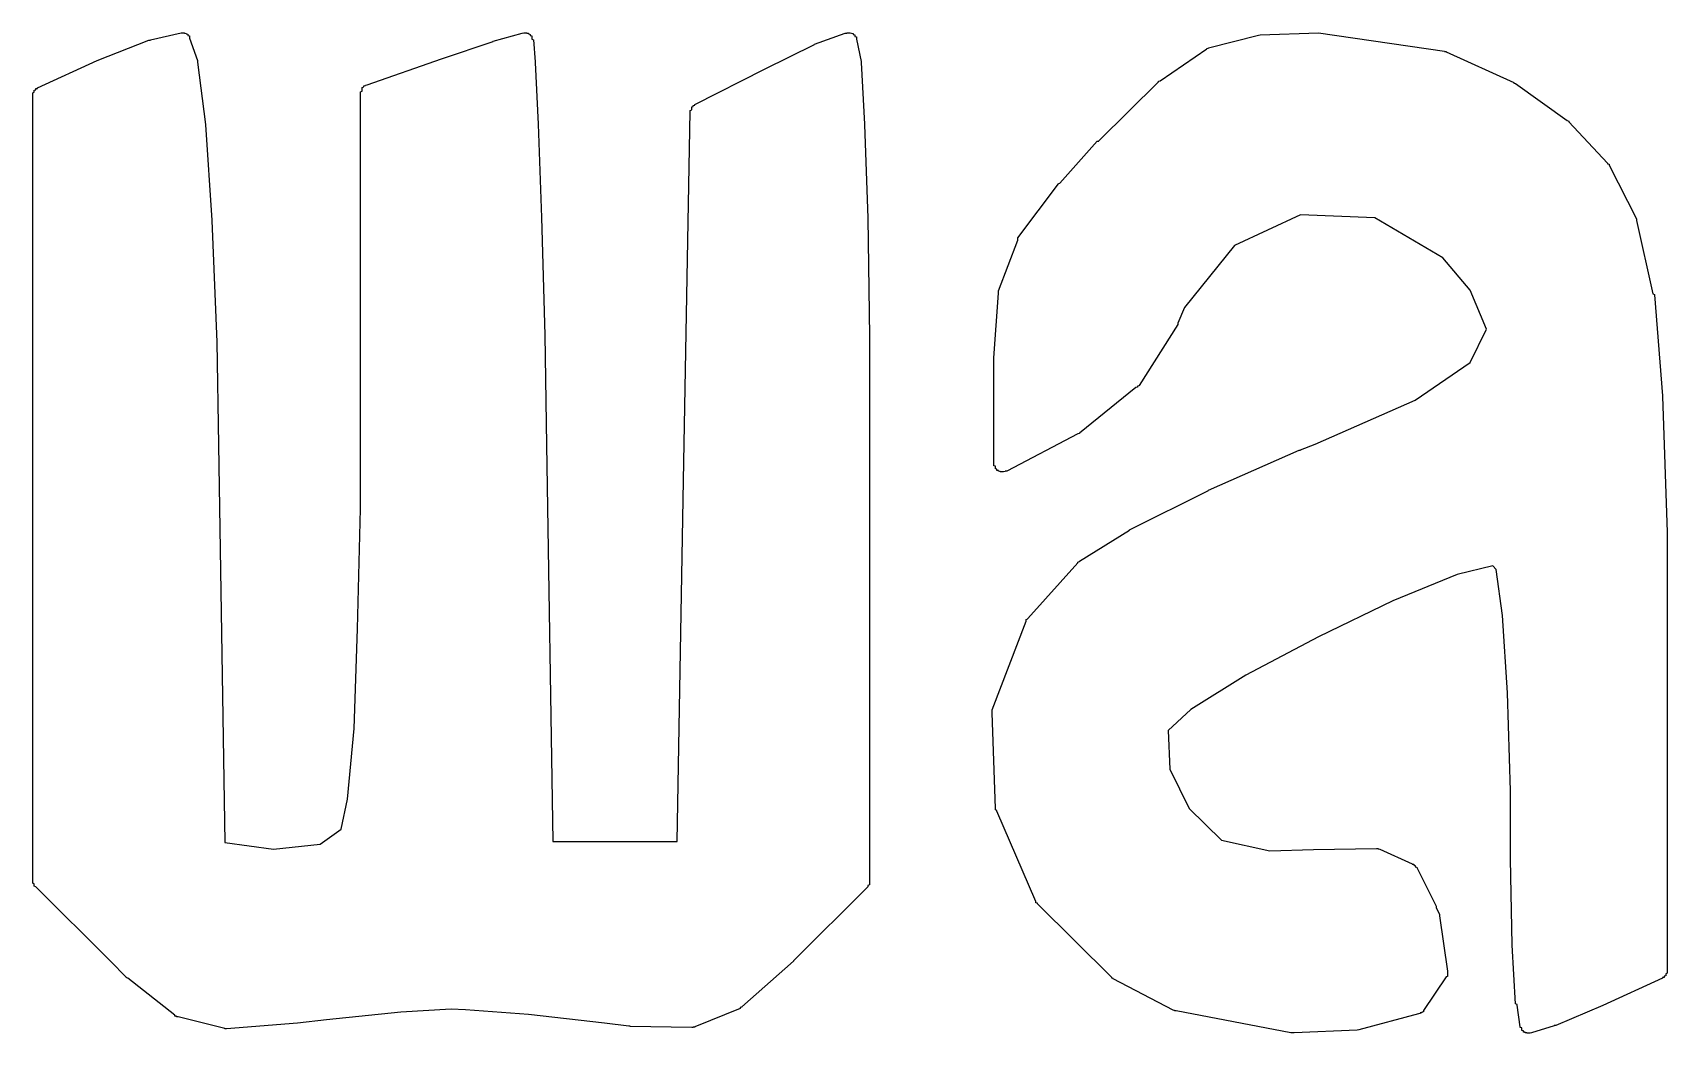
# Model space of a CAD drawing. Extents: x 122.7 to 185.3, y -119.4 to -70.3.
# Drawn here: x 166.118 to 167.13, y -98.064 to -97.444 of the extents above; entities that cross this region are included whole.
import ezdxf

# ---------------------------------------------------------------- set-up
doc = ezdxf.new("R2010")
doc.units = 0
doc.layers.add('BLACK', color=7, linetype='CONTINUOUS')

msp = doc.modelspace()

# ---------------------------------------------------------------- linework, layer by layer
at = {"layer": 'BLACK', "linetype": 'CONTINUOUS'}
for p, q in [((166.191, -97.4484), (166.21, -97.444)), ((166.21, -97.444), (166.21, -97.4439)), ((166.21, -97.4439), (166.211, -97.4439)), ((166.21, -97.444), (166.21, -97.444)), ((166.21, -97.444), (166.21, -97.444)), ((166.21, -97.444), (166.21, -97.444)), ((166.211, -97.4439), (166.211, -97.4439)), ((166.211, -97.4439), (166.211, -97.4439)), ((166.211, -97.4439), (166.211, -97.444)), ((166.211, -97.444), (166.212, -97.444)), ((166.212, -97.444), (166.212, -97.444)), ((166.212, -97.444), (166.212, -97.4441)), ((166.212, -97.4441), (166.212, -97.4442)), ((166.212, -97.4442), (166.212, -97.4443)), ((166.212, -97.4443), (166.213, -97.4444)), ((166.213, -97.4444), (166.213, -97.4444)), ((166.213, -97.4444), (166.213, -97.4446)), ((166.213, -97.4446), (166.213, -97.4447)), ((166.213, -97.4447), (166.214, -97.4448)), ((166.214, -97.4448), (166.214, -97.4449)), ((166.214, -97.4449), (166.214, -97.4451)), ((166.214, -97.4451), (166.214, -97.4453)), ((166.214, -97.4453), (166.214, -97.4454)), ((166.214, -97.4454), (166.214, -97.4456)), ((166.403, -97.4492), (166.421, -97.4442)), ((166.421, -97.4441), (166.422, -97.444)), ((166.421, -97.4442), (166.421, -97.4441)), ((166.421, -97.4441), (166.421, -97.4441)), ((166.422, -97.444), (166.422, -97.4439)), ((166.422, -97.4439), (166.422, -97.4439)), ((166.422, -97.4439), (166.423, -97.4439)), ((166.423, -97.4439), (166.423, -97.4439)), ((166.423, -97.4439), (166.423, -97.4439)), ((166.423, -97.4439), (166.423, -97.4439)), ((166.423, -97.4439), (166.424, -97.444)), ((166.424, -97.444), (166.424, -97.4441)), ((166.424, -97.4441), (166.424, -97.4441)), ((166.424, -97.4441), (166.424, -97.4442)), ((166.424, -97.4442), (166.425, -97.4443)), ((166.425, -97.4443), (166.425, -97.4444)), ((166.425, -97.4444), (166.425, -97.4445)), ((166.425, -97.4445), (166.425, -97.4445)), ((166.425, -97.4445), (166.425, -97.4447)), ((166.425, -97.4447), (166.426, -97.445)), ((166.426, -97.445), (166.426, -97.445)), ((166.426, -97.445), (166.426, -97.4451)), ((166.426, -97.4451), (166.426, -97.4453)), ((166.426, -97.4453), (166.426, -97.4456)), ((166.602, -97.4511), (166.621, -97.4443)), ((166.621, -97.4442), (166.621, -97.4441)), ((166.621, -97.4441), (166.622, -97.4441)), ((166.621, -97.4443), (166.621, -97.4442)), ((166.621, -97.4442), (166.621, -97.4442)), ((166.622, -97.444), (166.623, -97.4439)), ((166.622, -97.4441), (166.622, -97.444)), ((166.622, -97.444), (166.622, -97.444)), ((166.622, -97.444), (166.622, -97.444)), ((166.623, -97.4439), (166.623, -97.4439)), ((166.623, -97.4439), (166.623, -97.4439)), ((166.623, -97.4439), (166.623, -97.4439)), ((166.623, -97.4439), (166.624, -97.444)), ((166.624, -97.444), (166.624, -97.444)), ((166.624, -97.444), (166.624, -97.444)), ((166.624, -97.444), (166.624, -97.444)), ((166.624, -97.444), (166.625, -97.4441)), ((166.625, -97.4441), (166.625, -97.4442)), ((166.625, -97.4442), (166.625, -97.4443)), ((166.625, -97.4443), (166.625, -97.4443)), ((166.625, -97.4443), (166.626, -97.4445)), ((166.626, -97.4445), (166.626, -97.4446)), ((166.626, -97.4446), (166.626, -97.4447)), ((166.626, -97.4447), (166.626, -97.4448)), ((166.626, -97.4448), (166.626, -97.445)), ((166.626, -97.445), (166.627, -97.4452)), ((166.627, -97.4452), (166.627, -97.4453)), ((166.627, -97.4453), (166.627, -97.4454)), ((166.627, -97.4454), (166.627, -97.4457)), ((166.846, -97.4533), (166.877, -97.4454)), ((166.877, -97.4454), (166.878, -97.4453)), ((166.877, -97.4454), (166.877, -97.4454)), ((166.877, -97.4454), (166.877, -97.4454)), ((166.878, -97.4452), (166.914, -97.4439)), ((166.878, -97.4453), (166.878, -97.4452)), ((166.878, -97.4452), (166.878, -97.4452)), ((166.914, -97.4439), (166.914, -97.4439)), ((166.914, -97.4439), (166.914, -97.4439)), ((166.914, -97.4439), (166.914, -97.444)), ((166.914, -97.444), (166.992, -97.4554)), ((166.158, -97.4611), (166.19, -97.4486)), ((166.19, -97.4486), (166.191, -97.4485)), ((166.19, -97.4486), (166.19, -97.4486)), ((166.191, -97.4485), (166.191, -97.4484)), ((166.214, -97.4456), (166.215, -97.4458)), ((166.215, -97.4458), (166.215, -97.446)), ((166.215, -97.446), (166.215, -97.4462)), ((166.215, -97.4462), (166.215, -97.4464)), ((166.215, -97.4464), (166.215, -97.4466)), ((166.215, -97.4466), (166.215, -97.4469)), ((166.215, -97.4469), (166.215, -97.4471)), ((166.215, -97.4471), (166.215, -97.4473)), ((166.215, -97.4473), (166.22, -97.4611)), ((166.371, -97.4601), (166.403, -97.4493)), ((166.403, -97.4493), (166.403, -97.4492)), ((166.403, -97.4492), (166.403, -97.4492)), ((166.403, -97.4493), (166.403, -97.4493)), ((166.426, -97.4456), (166.426, -97.4457)), ((166.426, -97.4457), (166.427, -97.4458)), ((166.427, -97.4458), (166.427, -97.4461)), ((166.427, -97.4461), (166.427, -97.4464)), ((166.427, -97.4464), (166.427, -97.4465)), ((166.427, -97.4465), (166.427, -97.4466)), ((166.427, -97.4466), (166.427, -97.447)), ((166.427, -97.447), (166.427, -97.4473)), ((166.427, -97.4473), (166.427, -97.4474)), ((166.427, -97.4474), (166.427, -97.4475)), ((166.427, -97.4475), (166.427, -97.4479)), ((166.427, -97.4479), (166.428, -97.4483)), ((166.428, -97.4483), (166.429, -97.462)), ((166.571, -97.4664), (166.602, -97.4513)), ((166.602, -97.4512), (166.602, -97.4511)), ((166.602, -97.4513), (166.602, -97.4512)), ((166.602, -97.4513), (166.602, -97.4513)), ((166.627, -97.4457), (166.627, -97.4459)), ((166.627, -97.4459), (166.627, -97.4461)), ((166.627, -97.4461), (166.627, -97.4462)), ((166.627, -97.4462), (166.628, -97.4465)), ((166.628, -97.4465), (166.628, -97.4467)), ((166.628, -97.4467), (166.628, -97.4469)), ((166.628, -97.4469), (166.628, -97.4471)), ((166.628, -97.4471), (166.628, -97.4474)), ((166.628, -97.4474), (166.628, -97.4476)), ((166.628, -97.4476), (166.628, -97.4478)), ((166.628, -97.4478), (166.628, -97.448)), ((166.628, -97.448), (166.631, -97.4617)), ((166.816, -97.4737), (166.845, -97.454)), ((166.845, -97.4536), (166.846, -97.4535)), ((166.845, -97.4538), (166.845, -97.4536)), ((166.845, -97.4536), (166.845, -97.4536)), ((166.845, -97.4539), (166.845, -97.4538)), ((166.845, -97.454), (166.845, -97.4539)), ((166.846, -97.4534), (166.846, -97.4533)), ((166.846, -97.4535), (166.846, -97.4534)), ((166.992, -97.4554), (166.992, -97.4554)), ((166.992, -97.4554), (166.992, -97.4554)), ((166.992, -97.4554), (166.992, -97.4555)), ((166.992, -97.4555), (166.992, -97.4556)), ((166.992, -97.4556), (166.993, -97.4556)), ((166.993, -97.4556), (166.993, -97.4557)), ((166.121, -97.4781), (166.158, -97.4612)), ((166.158, -97.4612), (166.158, -97.4611)), ((166.158, -97.4611), (166.158, -97.4611)), ((166.158, -97.4612), (166.158, -97.4612)), ((166.22, -97.4611), (166.22, -97.4611)), ((166.22, -97.4611), (166.22, -97.4612)), ((166.22, -97.4612), (166.22, -97.4612)), ((166.22, -97.4612), (166.22, -97.4616)), ((166.22, -97.4616), (166.22, -97.4621)), ((166.22, -97.4621), (166.22, -97.4621)), ((166.22, -97.4621), (166.22, -97.4621)), ((166.22, -97.4621), (166.225, -97.5007)), ((166.325, -97.4761), (166.371, -97.4601)), ((166.371, -97.4601), (166.371, -97.4601)), ((166.371, -97.4601), (166.371, -97.4601)), ((166.429, -97.462), (166.429, -97.4621)), ((166.429, -97.4621), (166.429, -97.4622)), ((166.429, -97.4622), (166.429, -97.4624)), ((166.429, -97.4624), (166.431, -97.5005)), ((166.631, -97.4617), (166.631, -97.4618)), ((166.631, -97.4618), (166.631, -97.4621)), ((166.631, -97.4621), (166.631, -97.4624)), ((166.631, -97.4624), (166.633, -97.5006)), ((166.993, -97.4557), (166.993, -97.4558)), ((166.993, -97.4558), (167.035, -97.4748)), ((166.528, -97.4884), (166.571, -97.4664)), ((166.571, -97.4664), (166.571, -97.4664)), ((166.571, -97.4664), (166.571, -97.4664)), ((166.571, -97.4664), (166.571, -97.4664)), ((166.778, -97.5109), (166.815, -97.4743)), ((166.815, -97.4739), (166.816, -97.4737)), ((166.815, -97.4742), (166.815, -97.4739)), ((166.815, -97.4743), (166.815, -97.4742)), ((167.035, -97.4748), (167.035, -97.4748)), ((167.035, -97.4748), (167.035, -97.4751)), ((167.035, -97.4751), (167.036, -97.4753)), ((167.036, -97.4753), (167.068, -97.4983)), ((166.118, -97.4812), (166.119, -97.4808)), ((166.118, -97.4816), (166.118, -97.4812)), ((166.118, -97.4817), (166.118, -97.4816)), ((166.118, -97.4818), (166.118, -97.4817)), ((166.118, -97.4821), (166.118, -97.4818)), ((166.118, -97.4825), (166.118, -97.4821)), ((166.118, -97.9692), (166.118, -97.4825)), ((166.119, -97.4795), (166.12, -97.4792)), ((166.119, -97.4798), (166.119, -97.4795)), ((166.119, -97.4799), (166.119, -97.4798)), ((166.119, -97.48), (166.119, -97.4799)), ((166.119, -97.4803), (166.119, -97.48)), ((166.119, -97.4806), (166.119, -97.4803)), ((166.119, -97.4807), (166.119, -97.4806)), ((166.119, -97.4808), (166.119, -97.4807)), ((166.12, -97.4785), (166.121, -97.4784)), ((166.12, -97.4788), (166.12, -97.4785)), ((166.12, -97.4785), (166.12, -97.4785)), ((166.12, -97.479), (166.12, -97.4788)), ((166.12, -97.4791), (166.12, -97.479)), ((166.12, -97.4792), (166.12, -97.4791)), ((166.121, -97.4782), (166.121, -97.4781)), ((166.121, -97.4784), (166.121, -97.4782)), ((166.321, -97.4805), (166.322, -97.4801)), ((166.321, -97.4806), (166.321, -97.4805)), ((166.321, -97.4807), (166.321, -97.4806)), ((166.321, -97.4808), (166.321, -97.4807)), ((166.321, -97.7006), (166.321, -97.4808)), ((166.322, -97.4778), (166.323, -97.4775)), ((166.322, -97.4779), (166.322, -97.4778)), ((166.322, -97.478), (166.322, -97.4779)), ((166.322, -97.4783), (166.322, -97.478)), ((166.322, -97.4786), (166.322, -97.4783)), ((166.322, -97.4787), (166.322, -97.4786)), ((166.322, -97.4788), (166.322, -97.4787)), ((166.322, -97.4792), (166.322, -97.4788)), ((166.322, -97.4795), (166.322, -97.4792)), ((166.322, -97.4796), (166.322, -97.4795)), ((166.322, -97.4797), (166.322, -97.4796)), ((166.322, -97.4801), (166.322, -97.4797)), ((166.323, -97.4768), (166.324, -97.4766)), ((166.323, -97.477), (166.323, -97.4768)), ((166.323, -97.4771), (166.323, -97.477)), ((166.323, -97.4772), (166.323, -97.4771)), ((166.323, -97.4775), (166.323, -97.4772)), ((166.324, -97.4763), (166.325, -97.4761)), ((166.324, -97.4765), (166.324, -97.4763)), ((166.324, -97.4766), (166.324, -97.4765)), ((166.324, -97.4765), (166.324, -97.4765)), ((166.325, -97.4761), (166.325, -97.4761)), ((166.325, -97.4761), (166.325, -97.4761)), ((166.521, -97.7211), (166.525, -97.4927)), ((166.525, -97.492), (166.526, -97.4917)), ((166.525, -97.4922), (166.525, -97.492)), ((166.525, -97.4924), (166.525, -97.4922)), ((166.525, -97.4927), (166.525, -97.4924)), ((166.525, -97.4927), (166.525, -97.4927)), ((166.526, -97.4898), (166.527, -97.4896)), ((166.526, -97.4899), (166.526, -97.4898)), ((166.526, -97.4902), (166.526, -97.4899)), ((166.526, -97.4904), (166.526, -97.4902)), ((166.526, -97.4906), (166.526, -97.4904)), ((166.526, -97.4908), (166.526, -97.4906)), ((166.526, -97.491), (166.526, -97.4908)), ((166.526, -97.4913), (166.526, -97.491)), ((166.526, -97.4915), (166.526, -97.4913)), ((166.526, -97.4917), (166.526, -97.4915)), ((166.527, -97.4889), (166.528, -97.4888)), ((166.527, -97.4891), (166.527, -97.4889)), ((166.527, -97.4892), (166.527, -97.4891)), ((166.527, -97.4894), (166.527, -97.4892)), ((166.527, -97.4896), (166.527, -97.4894)), ((166.528, -97.4885), (166.528, -97.4884)), ((166.528, -97.4886), (166.528, -97.4885)), ((166.528, -97.4888), (166.528, -97.4886)), ((166.225, -97.5007), (166.225, -97.5008)), ((166.225, -97.5008), (166.225, -97.5009)), ((166.225, -97.5009), (166.225, -97.501)), ((166.225, -97.501), (166.229, -97.56)), ((166.431, -97.5005), (166.431, -97.5005)), ((166.431, -97.5005), (166.431, -97.5006)), ((166.431, -97.5006), (166.431, -97.5006)), ((166.431, -97.5006), (166.433, -97.5583)), ((166.633, -97.5006), (166.633, -97.5006)), ((166.633, -97.5006), (166.633, -97.5007)), ((166.633, -97.5007), (166.633, -97.5007)), ((166.633, -97.5007), (166.635, -97.5587)), ((167.068, -97.4983), (167.068, -97.4983)), ((167.068, -97.4983), (167.069, -97.4987)), ((167.069, -97.4987), (167.069, -97.499)), ((167.069, -97.499), (167.069, -97.499)), ((167.069, -97.499), (167.093, -97.5247)), ((166.754, -97.537), (166.777, -97.5111)), ((166.777, -97.5111), (166.778, -97.511)), ((166.778, -97.511), (166.778, -97.5109)), ((166.778, -97.511), (166.778, -97.511)), ((167.093, -97.5247), (167.093, -97.5248)), ((167.093, -97.5248), (167.093, -97.5249)), ((167.093, -97.5249), (167.093, -97.5251)), ((167.093, -97.5251), (167.094, -97.5253)), ((167.094, -97.5253), (167.094, -97.5256)), ((167.094, -97.5256), (167.094, -97.5257)), ((167.094, -97.5257), (167.094, -97.5259)), ((167.094, -97.5259), (167.111, -97.5591)), ((166.728, -97.571), (166.753, -97.5374)), ((166.753, -97.5372), (166.754, -97.537)), ((166.753, -97.5373), (166.753, -97.5372)), ((166.753, -97.5374), (166.753, -97.5373)), ((166.903, -97.5567), (166.862, -97.5757)), ((166.949, -97.5585), (166.903, -97.5567)), ((166.229, -97.56), (166.229, -97.5601)), ((166.229, -97.5601), (166.229, -97.5601)), ((166.229, -97.5601), (166.229, -97.5602)), ((166.229, -97.5602), (166.232, -97.6355)), ((166.433, -97.5583), (166.433, -97.5584)), ((166.433, -97.5584), (166.433, -97.5584)), ((166.433, -97.5584), (166.435, -97.6311)), ((166.635, -97.5587), (166.635, -97.5588)), ((166.635, -97.5588), (166.635, -97.5588)), ((166.635, -97.5588), (166.636, -97.6321)), ((166.991, -97.5834), (166.949, -97.5585)), ((167.111, -97.5591), (167.111, -97.5592)), ((167.111, -97.5592), (167.111, -97.5593)), ((167.111, -97.5593), (167.111, -97.5593)), ((167.111, -97.5593), (167.111, -97.5597)), ((167.111, -97.5597), (167.111, -97.5601)), ((167.111, -97.5601), (167.111, -97.5602)), ((167.111, -97.5602), (167.111, -97.5602)), ((167.111, -97.5602), (167.121, -97.6057)), ((166.716, -97.6038), (166.728, -97.5723)), ((166.728, -97.5712), (166.728, -97.571)), ((166.728, -97.5714), (166.728, -97.5712)), ((166.728, -97.5716), (166.728, -97.5714)), ((166.728, -97.5719), (166.728, -97.5716)), ((166.728, -97.572), (166.728, -97.5719)), ((166.728, -97.5722), (166.728, -97.572)), ((166.728, -97.5723), (166.728, -97.5722)), ((166.862, -97.5757), (166.831, -97.6141)), ((167.008, -97.6033), (166.991, -97.5834)), ((166.713, -97.6452), (166.716, -97.6052)), ((166.716, -97.604), (166.716, -97.6038)), ((166.716, -97.6041), (166.716, -97.604)), ((166.716, -97.6045), (166.716, -97.6041)), ((166.716, -97.6048), (166.716, -97.6045)), ((166.716, -97.6049), (166.716, -97.6048)), ((166.716, -97.6051), (166.716, -97.6049)), ((166.716, -97.6052), (166.716, -97.6051)), ((167.018, -97.6274), (167.008, -97.6033)), ((167.121, -97.6057), (167.121, -97.6057)), ((167.121, -97.6057), (167.122, -97.6061)), ((167.122, -97.6061), (167.122, -97.6063)), ((167.122, -97.6063), (167.127, -97.6688)), ((166.831, -97.6141), (166.827, -97.6237)), ((166.827, -97.6245), (166.803, -97.6624)), ((166.827, -97.6237), (166.827, -97.6238)), ((166.827, -97.6238), (166.827, -97.6242)), ((166.827, -97.6242), (166.827, -97.6245)), ((167.008, -97.6482), (167.018, -97.6274)), ((166.232, -97.6355), (166.232, -97.6355)), ((166.232, -97.6355), (166.232, -97.6355)), ((166.232, -97.6355), (166.232, -97.6356)), ((166.232, -97.6356), (166.233, -97.6992)), ((166.435, -97.6311), (166.435, -97.6311)), ((166.435, -97.6311), (166.435, -97.6311)), ((166.435, -97.6311), (166.436, -97.6992)), ((166.636, -97.6321), (166.636, -97.6322)), ((166.636, -97.6322), (166.636, -97.6322)), ((166.636, -97.6322), (166.636, -97.709)), ((166.713, -97.6453), (166.713, -97.6452)), ((166.713, -97.6454), (166.713, -97.6453)), ((166.713, -97.7109), (166.713, -97.6454)), ((166.974, -97.6714), (167.008, -97.6482)), ((166.801, -97.6636), (166.766, -97.6918)), ((166.802, -97.6634), (166.801, -97.6636)), ((166.803, -97.6625), (166.802, -97.6627)), ((166.802, -97.6627), (166.802, -97.663)), ((166.802, -97.663), (166.802, -97.6631)), ((166.802, -97.6631), (166.802, -97.6632)), ((166.802, -97.6632), (166.802, -97.6634)), ((166.803, -97.6624), (166.803, -97.6625)), ((166.912, -97.6986), (166.974, -97.6714)), ((167.127, -97.6688), (167.127, -97.6688)), ((167.127, -97.6688), (167.127, -97.669)), ((167.127, -97.669), (167.127, -97.6691)), ((167.127, -97.6691), (167.13, -97.7532)), ((166.765, -97.6923), (166.721, -97.7154)), ((166.766, -97.6921), (166.765, -97.6923)), ((166.765, -97.6923), (166.765, -97.6923)), ((166.765, -97.6923), (166.765, -97.6923)), ((166.765, -97.6923), (166.765, -97.6923)), ((166.766, -97.6918), (166.766, -97.6918)), ((166.766, -97.6918), (166.766, -97.6921)), ((166.233, -97.6992), (166.233, -97.6992)), ((166.233, -97.6992), (166.237, -97.9453)), ((166.321, -97.7007), (166.321, -97.7006)), ((166.321, -97.7388), (166.321, -97.7007)), ((166.436, -97.6992), (166.436, -97.6992)), ((166.436, -97.6992), (166.44, -97.9447)), ((166.846, -97.7272), (166.902, -97.7024)), ((166.902, -97.7024), (166.903, -97.7024)), ((166.903, -97.7023), (166.912, -97.6986)), ((166.903, -97.7024), (166.903, -97.7023)), ((166.903, -97.7024), (166.903, -97.7024)), ((166.636, -97.709), (166.636, -97.9693)), ((166.713, -97.7111), (166.713, -97.7109)), ((166.713, -97.7113), (166.713, -97.7111)), ((166.713, -97.7116), (166.713, -97.7113)), ((166.713, -97.7119), (166.713, -97.7116)), ((166.713, -97.7121), (166.713, -97.7119)), ((166.714, -97.7123), (166.713, -97.7121)), ((166.714, -97.7125), (166.714, -97.7123)), ((166.714, -97.7128), (166.714, -97.7125)), ((166.714, -97.713), (166.714, -97.7128)), ((166.714, -97.7132), (166.714, -97.713)), ((166.714, -97.7134), (166.714, -97.7132)), ((166.714, -97.7137), (166.714, -97.7134)), ((166.714, -97.7138), (166.714, -97.7137)), ((166.714, -97.714), (166.714, -97.7138)), ((166.715, -97.7142), (166.714, -97.714)), ((166.715, -97.7144), (166.715, -97.7142)), ((166.715, -97.7146), (166.715, -97.7144)), ((166.715, -97.7147), (166.715, -97.7146)), ((166.715, -97.7149), (166.715, -97.7147)), ((166.716, -97.7151), (166.715, -97.7149)), ((166.716, -97.7152), (166.716, -97.7151)), ((166.716, -97.7153), (166.716, -97.7152)), ((166.716, -97.7154), (166.716, -97.7153)), ((166.716, -97.7155), (166.716, -97.7154)), ((166.717, -97.7156), (166.716, -97.7155)), ((166.717, -97.7157), (166.717, -97.7156)), ((166.717, -97.7158), (166.717, -97.7157)), ((166.717, -97.7157), (166.717, -97.7157)), ((166.718, -97.7158), (166.717, -97.7158)), ((166.718, -97.7159), (166.718, -97.7158)), ((166.719, -97.7159), (166.718, -97.7159)), ((166.718, -97.7159), (166.718, -97.7159)), ((166.718, -97.7159), (166.718, -97.7159)), ((166.72, -97.7157), (166.719, -97.7158)), ((166.719, -97.7158), (166.719, -97.7158)), ((166.719, -97.7158), (166.719, -97.7159)), ((166.719, -97.7159), (166.719, -97.7159)), ((166.719, -97.7159), (166.719, -97.7159)), ((166.721, -97.7154), (166.72, -97.7155)), ((166.72, -97.7155), (166.72, -97.7156)), ((166.72, -97.7156), (166.72, -97.7156)), ((166.72, -97.7156), (166.72, -97.7157)), ((166.721, -97.7154), (166.721, -97.7154)), ((166.517, -97.9447), (166.521, -97.7212)), ((166.521, -97.7212), (166.521, -97.7211)), ((166.521, -97.7211), (166.521, -97.7211)), ((166.797, -97.7517), (166.846, -97.7273)), ((166.846, -97.7273), (166.846, -97.7272)), ((166.846, -97.7272), (166.846, -97.7272)), ((166.846, -97.7273), (166.846, -97.7273)), ((166.319, -97.813), (166.321, -97.7388)), ((166.766, -97.7712), (166.797, -97.7519)), ((166.797, -97.7518), (166.797, -97.7517)), ((166.797, -97.7519), (166.797, -97.7518)), ((166.797, -97.7519), (166.797, -97.7519)), ((167.13, -97.7532), (167.13, -97.7533)), ((167.13, -97.7533), (167.13, -97.7533)), ((167.13, -97.7533), (167.13, -97.7533)), ((167.13, -97.7533), (167.13, -97.8087)), ((166.734, -97.8066), (166.765, -97.7721)), ((166.765, -97.7717), (166.766, -97.7714)), ((166.765, -97.7718), (166.765, -97.7717)), ((166.765, -97.772), (166.765, -97.7718)), ((166.765, -97.7721), (166.765, -97.772)), ((166.765, -97.7721), (166.765, -97.7721)), ((166.766, -97.7714), (166.766, -97.7712)), ((166.766, -97.7714), (166.766, -97.7714)), ((167, -97.7794), (166.96, -97.7957)), ((167.022, -97.774), (167, -97.7794)), ((167.024, -97.7763), (167.022, -97.774)), ((167.028, -97.8047), (167.024, -97.7763)), ((166.96, -97.7957), (166.914, -97.8179)), ((166.712, -97.8632), (166.733, -97.8082)), ((166.733, -97.8073), (166.734, -97.8069)), ((166.733, -97.8074), (166.733, -97.8073)), ((166.733, -97.8073), (166.733, -97.8073)), ((166.733, -97.8078), (166.733, -97.8074)), ((166.733, -97.8081), (166.733, -97.8078)), ((166.733, -97.8082), (166.733, -97.8081)), ((166.734, -97.8069), (166.734, -97.8066)), ((167.031, -97.8527), (167.028, -97.8047)), ((167.13, -97.8087), (167.13, -98.0249)), ((166.317, -97.8748), (166.319, -97.813)), ((166.914, -97.8179), (166.869, -97.8418)), ((166.869, -97.8418), (166.835, -97.8629)), ((167.033, -97.9134), (167.031, -97.8527)), ((166.712, -97.8636), (166.712, -97.8632)), ((166.712, -97.8641), (166.712, -97.8636)), ((166.712, -97.8646), (166.712, -97.8641)), ((166.712, -97.8641), (166.712, -97.8641)), ((166.712, -97.8641), (166.712, -97.8641)), ((166.712, -97.8651), (166.712, -97.8646)), ((166.714, -97.9242), (166.712, -97.8651)), ((166.712, -97.8651), (166.712, -97.8651)), ((166.835, -97.8629), (166.821, -97.8759)), ((166.313, -97.9186), (166.317, -97.8748)), ((166.821, -97.8759), (166.822, -97.8999)), ((166.822, -97.8999), (166.834, -97.9242)), ((166.309, -97.9371), (166.313, -97.9186)), ((167.033, -97.9556), (167.033, -97.9134)), ((166.714, -97.9246), (166.714, -97.9242)), ((166.714, -97.925), (166.714, -97.9246)), ((166.714, -97.9251), (166.714, -97.925)), ((166.715, -97.9255), (166.714, -97.9251)), ((166.714, -97.9251), (166.714, -97.9251)), ((166.715, -97.9259), (166.715, -97.9255)), ((166.715, -97.926), (166.715, -97.9259)), ((166.739, -97.9818), (166.715, -97.926)), ((166.834, -97.9242), (166.854, -97.9438)), ((166.296, -97.9463), (166.309, -97.9371)), ((166.237, -97.9453), (166.267, -97.9495)), ((166.267, -97.9495), (166.296, -97.9463)), ((166.44, -97.9447), (166.517, -97.9447)), ((166.854, -97.9438), (166.884, -97.9505)), ((166.884, -97.9505), (166.911, -97.9497)), ((166.911, -97.9496), (166.95, -97.949)), ((166.911, -97.9497), (166.911, -97.9496)), ((166.911, -97.9496), (166.911, -97.9496)), ((166.95, -97.949), (166.95, -97.949)), ((166.95, -97.949), (166.95, -97.949)), ((166.95, -97.949), (166.95, -97.949)), ((166.95, -97.949), (166.95, -97.9491)), ((166.95, -97.9491), (166.951, -97.9491)), ((166.951, -97.9491), (166.951, -97.9492)), ((166.951, -97.9492), (166.951, -97.9492)), ((166.951, -97.9492), (166.951, -97.9493)), ((166.951, -97.9493), (166.952, -97.9494)), ((166.952, -97.9494), (166.952, -97.9495)), ((166.952, -97.9495), (166.952, -97.9495)), ((166.952, -97.9495), (166.972, -97.9586)), ((166.972, -97.9586), (166.972, -97.9586)), ((166.972, -97.9586), (166.972, -97.9587)), ((166.972, -97.9587), (166.973, -97.9588)), ((166.973, -97.9588), (166.973, -97.9589)), ((166.973, -97.9589), (166.973, -97.9591)), ((166.973, -97.9591), (166.973, -97.9592)), ((166.973, -97.9592), (166.973, -97.9593)), ((166.973, -97.9593), (166.974, -97.9595)), ((166.974, -97.9595), (166.974, -97.9597)), ((166.974, -97.9597), (166.974, -97.9599)), ((166.974, -97.9599), (166.974, -97.96)), ((166.974, -97.96), (166.974, -97.9603)), ((166.974, -97.9603), (166.974, -97.9605)), ((166.974, -97.9605), (166.975, -97.9607)), ((166.975, -97.9607), (166.975, -97.9608)), ((166.975, -97.9608), (166.987, -97.9848)), ((167.033, -97.9557), (167.033, -97.9556)), ((167.033, -97.9556), (167.033, -97.9556)), ((167.033, -97.9556), (167.033, -97.9556)), ((167.034, -98.0088), (167.033, -97.9557)), ((166.118, -97.9696), (166.118, -97.9692)), ((166.118, -97.9701), (166.118, -97.9696)), ((166.118, -97.9702), (166.118, -97.9701)), ((166.118, -97.9701), (166.118, -97.9701)), ((166.118, -97.9706), (166.118, -97.9702)), ((166.119, -97.9711), (166.118, -97.9706)), ((166.119, -97.9715), (166.119, -97.9711)), ((166.119, -97.9711), (166.119, -97.9711)), ((166.119, -97.9711), (166.119, -97.9711)), ((166.119, -97.9719), (166.119, -97.9715)), ((166.636, -97.9716), (166.635, -97.972)), ((166.636, -97.9693), (166.636, -97.9697)), ((166.636, -97.9697), (166.636, -97.9702)), ((166.636, -97.9702), (166.636, -97.9702)), ((166.636, -97.9702), (166.636, -97.9702)), ((166.636, -97.9702), (166.636, -97.9707)), ((166.636, -97.9707), (166.636, -97.9711)), ((166.636, -97.9711), (166.636, -97.9711)), ((166.636, -97.9711), (166.636, -97.9712)), ((166.636, -97.9712), (166.636, -97.9716)), ((166.119, -97.972), (166.119, -97.9719)), ((166.119, -97.9719), (166.119, -97.9719)), ((166.119, -97.9723), (166.119, -97.972)), ((166.12, -97.9727), (166.119, -97.9723)), ((166.166, -98.0186), (166.12, -97.9727)), ((166.12, -97.9727), (166.12, -97.9727)), ((166.635, -97.9727), (166.589, -98.0187)), ((166.635, -97.972), (166.635, -97.972)), ((166.635, -97.972), (166.635, -97.972)), ((166.635, -97.972), (166.635, -97.9724)), ((166.635, -97.9724), (166.635, -97.9727)), ((166.739, -97.9822), (166.739, -97.9818)), ((166.739, -97.9826), (166.739, -97.9822)), ((166.739, -97.9827), (166.739, -97.9826)), ((166.739, -97.9826), (166.739, -97.9826)), ((166.74, -97.983), (166.739, -97.9827)), ((166.74, -97.9833), (166.74, -97.983)), ((166.74, -97.9834), (166.74, -97.9833)), ((166.786, -98.0289), (166.74, -97.9834)), ((166.987, -97.9848), (166.987, -97.9849)), ((166.987, -97.9849), (166.987, -97.9852)), ((166.987, -97.9852), (166.987, -97.9855)), ((166.987, -97.9855), (166.989, -97.99)), ((166.989, -97.99), (166.989, -97.9901)), ((166.989, -97.9901), (166.989, -97.9904)), ((166.989, -97.9904), (166.989, -97.9908)), ((166.989, -97.9908), (166.994, -98.025)), ((167.034, -98.0089), (167.034, -98.0088)), ((167.034, -98.0088), (167.034, -98.0088)), ((167.034, -98.009), (167.034, -98.0089)), ((167.036, -98.0453), (167.034, -98.009)), ((166.166, -98.0187), (166.166, -98.0186)), ((166.166, -98.0186), (166.166, -98.0186)), ((166.176, -98.029), (166.166, -98.0187)), ((166.589, -98.0189), (166.557, -98.0472)), ((166.589, -98.0187), (166.589, -98.0187)), ((166.589, -98.0187), (166.589, -98.0188)), ((166.589, -98.0188), (166.589, -98.0189)), ((166.176, -98.0291), (166.176, -98.029)), ((166.177, -98.0293), (166.176, -98.0291)), ((166.177, -98.0294), (166.177, -98.0293)), ((166.206, -98.0522), (166.177, -98.0294)), ((166.786, -98.029), (166.786, -98.0289)), ((166.786, -98.0292), (166.786, -98.029)), ((166.786, -98.0294), (166.786, -98.0292)), ((166.787, -98.0295), (166.786, -98.0294)), ((166.787, -98.0296), (166.787, -98.0295)), ((166.787, -98.0298), (166.787, -98.0296)), ((166.824, -98.0492), (166.787, -98.0298)), ((166.787, -98.0298), (166.787, -98.0298)), ((166.993, -98.0286), (166.979, -98.0494)), ((166.994, -98.0283), (166.993, -98.0286)), ((166.994, -98.025), (166.994, -98.0251)), ((166.994, -98.0251), (166.994, -98.0255)), ((166.994, -98.0255), (166.994, -98.0259)), ((166.994, -98.0259), (166.994, -98.026)), ((166.994, -98.026), (166.994, -98.0261)), ((166.994, -98.0261), (166.994, -98.0264)), ((166.994, -98.0264), (166.994, -98.0268)), ((166.994, -98.0268), (166.994, -98.0269)), ((166.994, -98.0269), (166.994, -98.027)), ((166.994, -98.027), (166.994, -98.0274)), ((166.994, -98.0274), (166.994, -98.0278)), ((166.994, -98.0278), (166.994, -98.0279)), ((166.994, -98.0279), (166.994, -98.028)), ((166.994, -98.028), (166.994, -98.0283)), ((167.127, -98.0294), (167.09, -98.0462)), ((167.128, -98.0289), (167.127, -98.029)), ((167.127, -98.029), (167.127, -98.0292)), ((167.127, -98.0292), (167.127, -98.0294)), ((167.129, -98.0279), (167.128, -98.0282)), ((167.128, -98.0282), (167.128, -98.0283)), ((167.128, -98.0283), (167.128, -98.0284)), ((167.128, -98.0284), (167.128, -98.0286)), ((167.128, -98.0286), (167.128, -98.0289)), ((167.128, -98.0289), (167.128, -98.0289)), ((167.13, -98.0262), (167.129, -98.0266)), ((167.129, -98.0266), (167.129, -98.0267)), ((167.129, -98.0267), (167.129, -98.0268)), ((167.129, -98.0268), (167.129, -98.0271)), ((167.129, -98.0271), (167.129, -98.0275)), ((167.129, -98.0275), (167.129, -98.0276)), ((167.129, -98.0276), (167.129, -98.0277)), ((167.129, -98.0277), (167.129, -98.0279)), ((167.13, -98.0249), (167.13, -98.0253)), ((167.13, -98.0253), (167.13, -98.0257)), ((167.13, -98.0257), (167.13, -98.0258)), ((167.13, -98.0258), (167.13, -98.0259)), ((167.13, -98.0259), (167.13, -98.0262)), ((166.206, -98.0523), (166.206, -98.0522)), ((166.206, -98.0525), (166.206, -98.0523)), ((166.206, -98.0523), (166.206, -98.0523)), ((166.206, -98.0528), (166.206, -98.0525)), ((166.346, -98.0504), (166.3, -98.0551)), ((166.377, -98.0486), (166.346, -98.0504)), ((166.386, -98.0489), (166.377, -98.0486)), ((166.425, -98.0519), (166.386, -98.0489)), ((166.472, -98.0573), (166.425, -98.0519)), ((166.556, -98.0481), (166.528, -98.0595)), ((166.557, -98.0474), (166.556, -98.0476)), ((166.556, -98.0476), (166.556, -98.0477)), ((166.556, -98.0477), (166.556, -98.0478)), ((166.556, -98.0478), (166.556, -98.0479)), ((166.556, -98.0479), (166.556, -98.0481)), ((166.557, -98.0472), (166.557, -98.0472)), ((166.557, -98.0472), (166.557, -98.0474)), ((166.825, -98.0493), (166.824, -98.0492)), ((166.824, -98.0492), (166.824, -98.0492)), ((166.825, -98.0494), (166.825, -98.0493)), ((166.825, -98.0495), (166.825, -98.0494)), ((166.825, -98.0496), (166.825, -98.0495)), ((166.826, -98.0496), (166.825, -98.0496)), ((166.897, -98.0632), (166.826, -98.0496)), ((166.826, -98.0496), (166.826, -98.0496)), ((166.976, -98.0514), (166.939, -98.0613)), ((166.977, -98.0513), (166.976, -98.0514)), ((166.978, -98.0508), (166.977, -98.0509)), ((166.977, -98.0509), (166.977, -98.0511)), ((166.977, -98.0511), (166.977, -98.0511)), ((166.977, -98.0511), (166.977, -98.0512)), ((166.977, -98.0512), (166.977, -98.0513)), ((166.979, -98.0502), (166.978, -98.0504)), ((166.978, -98.0504), (166.978, -98.0505)), ((166.978, -98.0505), (166.978, -98.0506)), ((166.978, -98.0506), (166.978, -98.0508)), ((166.979, -98.0494), (166.979, -98.0494)), ((166.979, -98.0494), (166.979, -98.0497)), ((166.979, -98.0497), (166.979, -98.0499)), ((166.979, -98.0499), (166.979, -98.05)), ((166.979, -98.05), (166.979, -98.0502)), ((167.037, -98.0456), (167.036, -98.0453)), ((167.037, -98.046), (167.037, -98.0456)), ((167.039, -98.0595), (167.037, -98.046)), ((167.037, -98.046), (167.037, -98.046)), ((167.09, -98.0463), (167.061, -98.0586)), ((167.09, -98.0462), (167.09, -98.0462)), ((167.09, -98.0462), (167.09, -98.0463)), ((167.09, -98.0463), (167.09, -98.0463)), ((166.207, -98.0528), (166.206, -98.0528)), ((166.207, -98.053), (166.207, -98.0528)), ((166.207, -98.0528), (166.207, -98.0528)), ((166.207, -98.0531), (166.207, -98.053)), ((166.207, -98.0532), (166.207, -98.0531)), ((166.207, -98.0531), (166.207, -98.0531)), ((166.208, -98.0532), (166.207, -98.0532)), ((166.237, -98.0606), (166.208, -98.0532)), ((166.237, -98.0607), (166.237, -98.0606)), ((166.237, -98.0606), (166.237, -98.0606)), ((166.238, -98.0607), (166.237, -98.0607)), ((166.282, -98.0573), (166.238, -98.0607)), ((166.238, -98.0607), (166.238, -98.0607)), ((166.238, -98.0607), (166.238, -98.0607)), ((166.238, -98.0607), (166.238, -98.0607)), ((166.238, -98.0607), (166.238, -98.0607)), ((166.3, -98.0551), (166.282, -98.0573)), ((166.282, -98.0573), (166.282, -98.0573)), ((166.282, -98.0573), (166.282, -98.0573)), ((166.282, -98.0573), (166.282, -98.0573)), ((166.487, -98.0591), (166.472, -98.0573)), ((166.488, -98.0591), (166.487, -98.0591)), ((166.488, -98.0592), (166.488, -98.0591)), ((166.526, -98.0599), (166.488, -98.0592)), ((166.488, -98.0592), (166.488, -98.0592)), ((166.527, -98.0598), (166.526, -98.0598)), ((166.526, -98.0598), (166.526, -98.0599)), ((166.526, -98.0599), (166.526, -98.0599)), ((166.526, -98.0599), (166.526, -98.0599)), ((166.528, -98.0596), (166.527, -98.0597)), ((166.527, -98.0597), (166.527, -98.0598)), ((166.527, -98.0598), (166.527, -98.0598)), ((166.527, -98.0598), (166.527, -98.0598)), ((166.528, -98.0595), (166.528, -98.0595)), ((166.528, -98.0595), (166.528, -98.0595)), ((166.528, -98.0595), (166.528, -98.0596)), ((166.938, -98.0615), (166.899, -98.0633)), ((166.939, -98.0614), (166.938, -98.0615)), ((166.938, -98.0615), (166.938, -98.0615)), ((166.938, -98.0615), (166.938, -98.0615)), ((166.939, -98.0613), (166.939, -98.0613)), ((166.939, -98.0613), (166.939, -98.0613)), ((166.939, -98.0613), (166.939, -98.0613)), ((166.939, -98.0613), (166.939, -98.0614)), ((167.039, -98.0597), (167.039, -98.0595)), ((167.039, -98.06), (167.039, -98.0597)), ((167.04, -98.0602), (167.039, -98.06)), ((167.04, -98.0604), (167.04, -98.0602)), ((167.04, -98.0607), (167.04, -98.0604)), ((167.04, -98.0609), (167.04, -98.0607)), ((167.04, -98.0611), (167.04, -98.0609)), ((167.04, -98.0613), (167.04, -98.0611)), ((167.04, -98.0615), (167.04, -98.0613)), ((167.04, -98.0617), (167.04, -98.0615)), ((167.041, -98.0619), (167.04, -98.0617)), ((167.041, -98.0621), (167.041, -98.0619)), ((167.041, -98.0622), (167.041, -98.0621)), ((167.041, -98.0624), (167.041, -98.0622)), ((167.041, -98.0625), (167.041, -98.0624)), ((167.041, -98.0627), (167.041, -98.0625)), ((167.042, -98.0628), (167.041, -98.0627)), ((167.042, -98.0629), (167.042, -98.0628)), ((167.06, -98.0588), (167.046, -98.0633)), ((167.061, -98.0586), (167.06, -98.0587)), ((167.06, -98.0587), (167.06, -98.0588)), ((167.061, -98.0586), (167.061, -98.0586)), ((166.898, -98.0633), (166.897, -98.0632)), ((166.897, -98.0632), (166.897, -98.0632)), ((166.897, -98.0632), (166.897, -98.0632)), ((166.899, -98.0633), (166.898, -98.0633)), ((166.898, -98.0633), (166.898, -98.0633)), ((166.898, -98.0633), (166.898, -98.0633)), ((166.898, -98.0633), (166.898, -98.0633)), ((167.042, -98.063), (167.042, -98.0629)), ((167.042, -98.0631), (167.042, -98.063)), ((167.043, -98.0632), (167.042, -98.0631)), ((167.043, -98.0633), (167.043, -98.0632)), ((167.043, -98.0634), (167.043, -98.0633)), ((167.043, -98.0633), (167.043, -98.0633)), ((167.044, -98.0635), (167.043, -98.0634)), ((167.043, -98.0634), (167.043, -98.0634)), ((167.045, -98.0635), (167.044, -98.0635)), ((167.044, -98.0635), (167.044, -98.0635)), ((167.044, -98.0635), (167.044, -98.0635)), ((167.044, -98.0635), (167.044, -98.0635)), ((167.046, -98.0633), (167.045, -98.0634)), ((167.045, -98.0634), (167.045, -98.0634)), ((167.045, -98.0634), (167.045, -98.0634)), ((167.045, -98.0634), (167.045, -98.0635)), ((167.046, -98.0633), (167.046, -98.0633))]:
    msp.add_line(p, q, dxfattribs=at)

doc.saveas('drawing.dxf')
